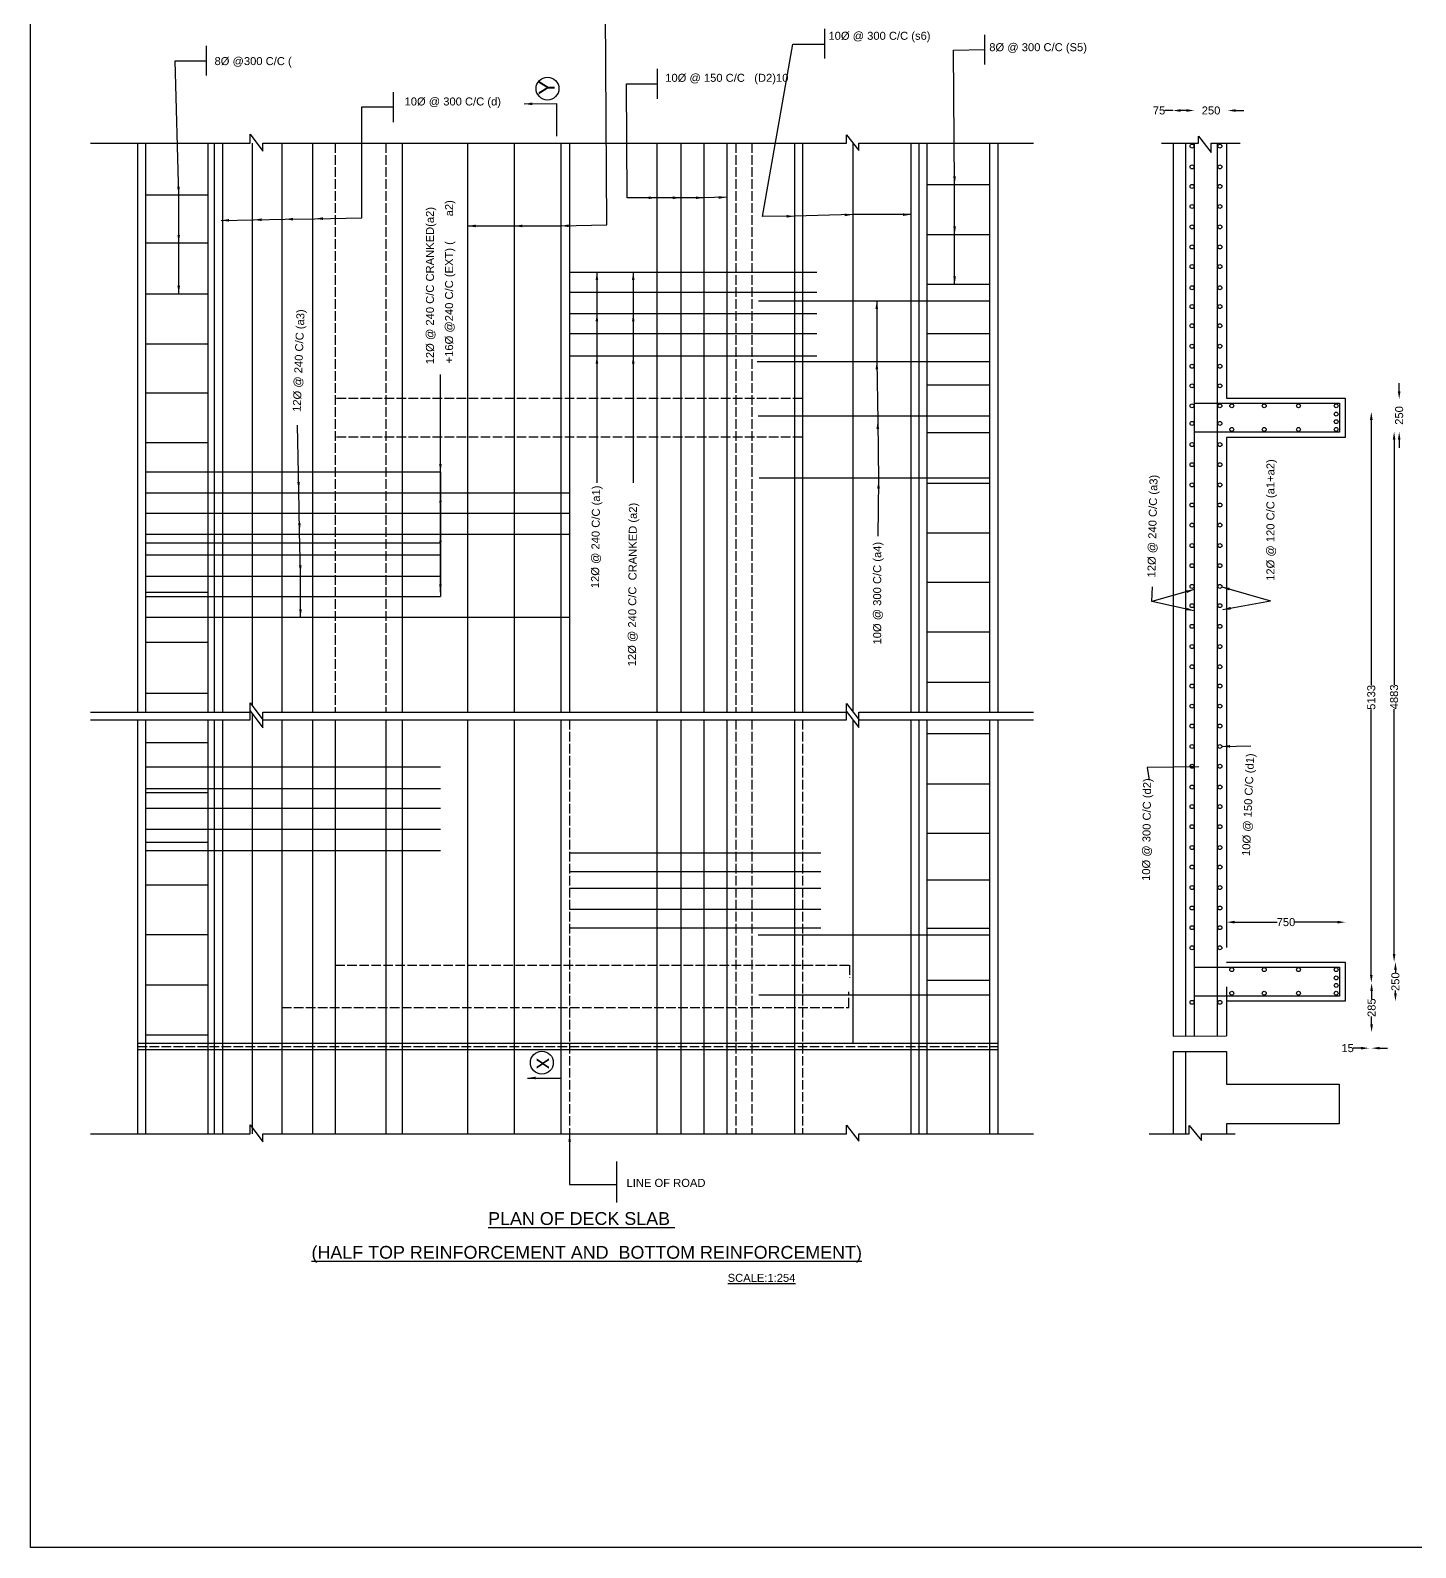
# Model space of a CAD drawing. Header units: millimetres. Extents: x -53247083 to -53224469, y 22124411 to 22138643.
# Drawn here: x -53247083 to -53238428, y 22124411 to 22133893 of the extents above; entities that cross this region are included whole.
import ezdxf

# ---------------------------------------------------------------- set-up
doc = ezdxf.new("R2010")
doc.units = ezdxf.units.MM
doc.header["$MEASUREMENT"] = 0
doc.linetypes.add('ACAD_ISO02W100', pattern=[15, 12, -3])
for name, color, linetype in [('DIMENSIONS', 7, 'Continuous'), ('DRAWING', 2, 'Continuous'), ('TEXT', 7, 'Continuous')]:
    doc.layers.add(name, color=color, linetype=linetype)
doc.styles.get("Standard").update_dxf_attribs({"font": 'arial.ttf', "height": 50})
doc.dimstyles.get("Standard").update_dxf_attribs({"dimtxt": 50, "dimasz": 50, "dimexe": 0.18, "dimexo": 0.0625, "dimgap": 0.09, "dimtad": 0, "dimdec": 0, "dimzin": 0, "dimdsep": 46, "dimtxsty": 'Standard', "dimcen": 0.09, "dimse1": 1, "dimse2": 1, "dimadec": 0, "dimazin": 0, "dimtfac": 1, "dimtdec": 0, "dimtofl": 0, "dimtmove": 0, "dimatfit": 3, "dimfxl": 1, "dimtolj": 1, "dimtzin": 0, "dimarcsym": 0})

# ---------------------------------------------------------------- blocks, each defined once
blk = doc.blocks.new('*D88')
at = {"layer": 'Defpoints', "color": 0}
for p in [(-53239810.7, 22133391.6), (-53239810.7, 22133270.2), (-53239601.6, 22133279.9)]:
    blk.add_point(p, dxfattribs=at)
at = {"layer": 'DIMENSIONS', "color": 0, "lineweight": -2}
for p, q in [((-53239860.7, 22133391.6), (-53239910.7, 22133391.6)), ((-53239551.6, 22133391.6), (-53239501.6, 22133391.6))]:
    blk.add_line(p, q, dxfattribs=at)
at = {"layer": 'DIMENSIONS', "color": 0}
for points in [[(-53239860.7, 22133399.9), (-53239860.7, 22133383.3), (-53239810.7, 22133391.6)], [(-53239551.6, 22133399.9), (-53239551.6, 22133383.3), (-53239601.6, 22133391.6)]]:
    blk.add_solid(points, dxfattribs=at)
at = {"layer": 'DIMENSIONS', "color": 0, "insert": (-53239706.2, 22133391.6), "char_height": 50, "attachment_point": 5}
blk.add_mtext('\\A1;250', dxfattribs=at)
blk = doc.blocks.new('*D89')
at = {"layer": 'Defpoints', "color": 0}
for p in [(-53239945.2, 22133391.6), (-53239945.2, 22133270.2), (-53239810.7, 22133270.2)]:
    blk.add_point(p, dxfattribs=at)
at = {"layer": 'DIMENSIONS', "color": 0, "lineweight": -2}
for p, q in [((-53239945.2, 22133391.6), (-53239995.2, 22133391.6)), ((-53239860.7, 22133391.6), (-53239895.2, 22133391.6))]:
    blk.add_line(p, q, dxfattribs=at)
at = {"layer": 'DIMENSIONS', "color": 0}
for points in [[(-53239895.2, 22133399.9), (-53239895.2, 22133383.3), (-53239945.2, 22133391.6)], [(-53239860.7, 22133399.9), (-53239860.7, 22133383.3), (-53239810.7, 22133391.6)]]:
    blk.add_solid(points, dxfattribs=at)
at = {"layer": 'DIMENSIONS', "color": 0, "insert": (-53240031, 22133391.6), "char_height": 50, "attachment_point": 5}
blk.add_mtext('\\A1;75', dxfattribs=at)
blk = doc.blocks.new('*D113')
at = {"layer": 'Defpoints', "color": 0}
for p in [(-53238867.2, 22128070.5), (-53238867.2, 22127825.6), (-53238554.1, 22127825.6)]:
    blk.add_point(p, dxfattribs=at)
at = {"layer": 'DIMENSIONS', "color": 0, "lineweight": -2}
for p, q in [((-53238554.1, 22128020.5), (-53238554.1, 22128003.7)), ((-53238554.1, 22127875.6), (-53238554.1, 22127892.4))]:
    blk.add_line(p, q, dxfattribs=at)
at = {"layer": 'DIMENSIONS', "color": 0}
for points in [[(-53238562.5, 22128020.5), (-53238545.8, 22128020.5), (-53238554.1, 22128070.5)], [(-53238562.5, 22127875.6), (-53238545.8, 22127875.6), (-53238554.1, 22127825.6)]]:
    blk.add_solid(points, dxfattribs=at)
at = {"layer": 'DIMENSIONS', "color": 0, "insert": (-53238554.1, 22127948.1), "char_height": 50, "attachment_point": 5, "rotation": 90}
blk.add_mtext('\\A1;250', dxfattribs=at)
blk = doc.blocks.new('*D114')
at = {"layer": 'Defpoints', "color": 0}
for p in [(-53238695.3, 22127940.5), (-53238702.9, 22127630.7), (-53238697.9, 22127630.7)]:
    blk.add_point(p, dxfattribs=at)
at = {"layer": 'DIMENSIONS', "color": 0, "lineweight": -2}
for p, q in [((-53238702.9, 22127890.5), (-53238702.9, 22127841.6)), ((-53238702.9, 22127680.7), (-53238702.9, 22127729.7))]:
    blk.add_line(p, q, dxfattribs=at)
at = {"layer": 'DIMENSIONS', "color": 0}
for points in [[(-53238711.2, 22127890.5), (-53238694.6, 22127890.5), (-53238702.9, 22127940.5)], [(-53238711.2, 22127680.7), (-53238694.6, 22127680.7), (-53238702.9, 22127630.7)]]:
    blk.add_solid(points, dxfattribs=at)
at = {"layer": 'DIMENSIONS', "color": 0, "insert": (-53238702.9, 22127785.6), "char_height": 50, "attachment_point": 5, "rotation": 90}
blk.add_mtext('\\A1;285', dxfattribs=at)
blk = doc.blocks.new('*D115')
at = {"layer": 'Defpoints', "color": 0}
for p in [(-53238702.9, 22127630.7), (-53238719.2, 22127532.7), (-53238719.2, 22127532.5)]:
    blk.add_point(p, dxfattribs=at)
at = {"layer": 'DIMENSIONS', "color": 0, "lineweight": -2}
for p, q in [((-53238769.2, 22127532.5), (-53238819.2, 22127532.5)), ((-53238652.9, 22127532.5), (-53238602.9, 22127532.5))]:
    blk.add_line(p, q, dxfattribs=at)
at = {"layer": 'DIMENSIONS', "color": 0}
for points in [[(-53238769.2, 22127540.8), (-53238769.2, 22127524.2), (-53238719.2, 22127532.5)], [(-53238652.9, 22127540.8), (-53238652.9, 22127524.2), (-53238702.9, 22127532.5)]]:
    blk.add_solid(points, dxfattribs=at)
at = {"layer": 'DIMENSIONS', "color": 0, "insert": (-53238853, 22127532.5), "char_height": 50, "attachment_point": 5}
blk.add_mtext('\\A1;15', dxfattribs=at)
blk = doc.blocks.new('*D116')
at = {"layer": 'Defpoints', "color": 0}
for p in [(-53238704.9, 22131508.1), (-53238680.5, 22131508.1), (-53238702.9, 22127940.5)]:
    blk.add_point(p, dxfattribs=at)
at = {"layer": 'DIMENSIONS', "color": 0, "lineweight": -2}
for p, q in [((-53238704.9, 22131458.1), (-53238704.9, 22129799)), ((-53238704.9, 22127990.5), (-53238704.9, 22129649.6))]:
    blk.add_line(p, q, dxfattribs=at)
at = {"layer": 'DIMENSIONS', "color": 0}
for points in [[(-53238713.2, 22131458.1), (-53238696.5, 22131458.1), (-53238704.9, 22131508.1)], [(-53238713.2, 22127990.5), (-53238696.5, 22127990.5), (-53238704.9, 22127940.5)]]:
    blk.add_solid(points, dxfattribs=at)
at = {"layer": 'DIMENSIONS', "color": 0, "insert": (-53238704.9, 22129724.3), "char_height": 50, "attachment_point": 5, "rotation": 90}
blk.add_mtext('\\A1;5133', dxfattribs=at)
blk = doc.blocks.new('*D117')
at = {"layer": 'Defpoints', "color": 0}
for p in [(-53238536.5, 22131587.6), (-53238530.6, 22131587.6), (-53238531.9, 22131384.6)]:
    blk.add_point(p, dxfattribs=at)
at = {"layer": 'DIMENSIONS', "color": 0, "lineweight": -2}
for p, q in [((-53238530.6, 22131637.6), (-53238530.6, 22131687.6)), ((-53238530.6, 22131334.6), (-53238530.6, 22131284.6))]:
    blk.add_line(p, q, dxfattribs=at)
at = {"layer": 'DIMENSIONS', "color": 0}
for points in [[(-53238538.9, 22131637.6), (-53238522.3, 22131637.6), (-53238530.6, 22131587.6)], [(-53238538.9, 22131334.6), (-53238522.3, 22131334.6), (-53238530.6, 22131384.6)]]:
    blk.add_solid(points, dxfattribs=at)
at = {"layer": 'DIMENSIONS', "color": 0, "insert": (-53238530.6, 22131486.1), "char_height": 50, "attachment_point": 5, "rotation": 90}
blk.add_mtext('\\A1;250', dxfattribs=at)
blk = doc.blocks.new('*D118')
at = {"layer": 'Defpoints', "color": 0}
for p in [(-53238531.9, 22131384.6), (-53238562.4, 22128070.5), (-53238554.1, 22128070.5)]:
    blk.add_point(p, dxfattribs=at)
at = {"layer": 'DIMENSIONS', "color": 0, "lineweight": -2}
for p, q in [((-53238562.4, 22131334.6), (-53238562.4, 22129803.3)), ((-53238562.4, 22128120.5), (-53238562.4, 22129651.8))]:
    blk.add_line(p, q, dxfattribs=at)
at = {"layer": 'DIMENSIONS', "color": 0}
for points in [[(-53238570.7, 22131334.6), (-53238554, 22131334.6), (-53238562.4, 22131384.6)], [(-53238570.7, 22128120.5), (-53238554, 22128120.5), (-53238562.4, 22128070.5)]]:
    blk.add_solid(points, dxfattribs=at)
at = {"layer": 'DIMENSIONS', "color": 0, "insert": (-53238562.4, 22129727.6), "char_height": 50, "attachment_point": 5, "rotation": 90}
blk.add_mtext('\\A1;4883', dxfattribs=at)
blk = doc.blocks.new('*D119')
at = {"layer": 'Defpoints', "color": 0}
for p in [(-53238867.2, 22128319.9), (-53239609.2, 22128070.5), (-53238867.2, 22128070.5)]:
    blk.add_point(p, dxfattribs=at)
at = {"layer": 'DIMENSIONS', "color": 0, "lineweight": -2}
for p, q in [((-53239559.2, 22128319.9), (-53239293.2, 22128319.9)), ((-53238917.2, 22128319.9), (-53239183.2, 22128319.9))]:
    blk.add_line(p, q, dxfattribs=at)
at = {"layer": 'DIMENSIONS', "color": 0}
for points in [[(-53239559.2, 22128328.3), (-53239559.2, 22128311.6), (-53239609.2, 22128319.9)], [(-53238917.2, 22128328.3), (-53238917.2, 22128311.6), (-53238867.2, 22128319.9)]]:
    blk.add_solid(points, dxfattribs=at)
at = {"layer": 'DIMENSIONS', "color": 0, "insert": (-53239238.2, 22128319.9), "char_height": 50, "attachment_point": 5}
blk.add_mtext('\\A1;750', dxfattribs=at)

msp = doc.modelspace()

# ---------------------------------------------------------------- linework, layer by layer
at = {"layer": 'DIMENSIONS', "color": 0}
msp.add_lwpolyline([(-53224516.6, 22124411.4), (-53247082.9, 22124411.4), (-53247082.9, 22138642.6), (-53224516.6, 22138642.6)], close=True, dxfattribs=at)
for points in [[(-53242120.9, 22133902.8), (-53242120.9, 22133716.1)], [(-53241122.1, 22133865.2), (-53241122.1, 22133678.4)], [(-53245984.8, 22133796.4), (-53245984.8, 22133609.7)], [(-53242318.2, 22133806.8), (-53242120.9, 22133806.8)], [(-53243166.4, 22133652), (-53243166.4, 22133465.3)], [(-53243359.3, 22133557.9), (-53243166.4, 22133557.9)], [(-53244816.4, 22133506.4), (-53244816.4, 22133319.6)], [(-53245011.3, 22133415.5), (-53244818.3, 22133415.5)], [(-53243420.9, 22126824.9), (-53243420.9, 22126568.7)]]:
    msp.add_lwpolyline(points, dxfattribs=at)
at = {"layer": 'DIMENSIONS'}
for centre in [(-53243851.9, 22133528.7), (-53243887.2, 22127441.9)]:
    msp.add_circle(centre, 71.5, dxfattribs=at)
at = {"layer": 'DRAWING', "color": 0}
for points in [[(-53246706.4, 22133187.8), (-53245710.3, 22133187.8), (-53245710.3, 22133244.1), (-53245629.5, 22133137.9), (-53245629.5, 22133187.8), (-53241983, 22133187.8), (-53241983, 22133240.3), (-53241907, 22133141.3), (-53241907, 22133187.8), (-53240815.9, 22133187.8)], [(-53246413.6, 22133187.8), (-53246413.6, 22129633.1)], [(-53246363.7, 22133187.8), (-53246363.7, 22129633.1)], [(-53245973.1, 22133187.8), (-53245973.1, 22129633.1)], [(-53245934.1, 22133187.8), (-53245934.1, 22129633.1)], [(-53245882.8, 22133187.8), (-53245882.8, 22129633.1)], [(-53245697, 22133187.8), (-53245697, 22129671.9)], [(-53245511, 22133187.8), (-53245511, 22129633.1)], [(-53245320.1, 22133187.8), (-53245320.1, 22129633.1)], [(-53244758.9, 22133187.8), (-53244758.9, 22129633.1)], [(-53244351.2, 22133187.8), (-53244351.2, 22129633.1)], [(-53244059.3, 22133187.8), (-53244059.3, 22129633.1)], [(-53243768.8, 22133187.8), (-53243768.8, 22129633.1)], [(-53243713.6, 22133187.8), (-53243713.6, 22129633.1)], [(-53243169.8, 22133187.8), (-53243169.8, 22129633.1)], [(-53243019, 22133187.8), (-53243019, 22129633.1)], [(-53242874.7, 22133187.8), (-53242874.7, 22129633.1)], [(-53242731.6, 22133187.8), (-53242731.6, 22129633.1)], [(-53242308.6, 22133187.8), (-53242308.6, 22129633.1)], [(-53242259.4, 22133187.8), (-53242259.4, 22129633.1)], [(-53241944.5, 22133187.8), (-53241944.5, 22129635.5)], [(-53241581.4, 22133187.8), (-53241581.4, 22129633.1)], [(-53241531.7, 22133187.8), (-53241531.7, 22129633.1)], [(-53241481.9, 22133187.8), (-53241481.9, 22129633.1)], [(-53241091.1, 22133187.8), (-53241091.1, 22129633.1)], [(-53241037.6, 22133187.8), (-53241037.6, 22129633.1)], [(-53240016.6, 22133187.8), (-53239784.6, 22133187.8), (-53239784.6, 22133231.7), (-53239705.4, 22133128.6), (-53239705.4, 22133188.2), (-53239523.9, 22133188.2)], [(-53239942, 22133187.8), (-53239942, 22127608.3)], [(-53239865.9, 22133187.8), (-53239865.9, 22127608.4)], [(-53239810.8, 22133187.8), (-53239810.8, 22127608.4)], [(-53239667.5, 22133188.2), (-53239667.5, 22127608.6)], [(-53239609.2, 22133188.2), (-53239609.2, 22131593.5)], [(-53241481.9, 22132929.7), (-53241091.1, 22132929.7)], [(-53246363.7, 22132865.7), (-53245973.1, 22132865.7)], [(-53241481.9, 22132616.9), (-53241091.1, 22132616.9)], [(-53246363.7, 22132564.6), (-53245973.1, 22132564.6)], [(-53243713.6, 22132381.8), (-53242169.1, 22132381.8)], [(-53241481.9, 22132306), (-53241091.1, 22132306)], [(-53246363.7, 22132246.8), (-53245973.1, 22132246.8)], [(-53243713.6, 22132256.2), (-53242169.1, 22132256.2)], [(-53243713.6, 22132123.3), (-53242169.1, 22132123.3)], [(-53242532.7, 22132201.9), (-53241091.1, 22132201.9)], [(-53246363.7, 22131933.1), (-53245973.1, 22131933.1)], [(-53243713.6, 22131997.7), (-53242169.1, 22131997.7)], [(-53241481.9, 22131998.4), (-53241091.1, 22131998.4)], [(-53243713.6, 22131859.3), (-53242169.1, 22131859.3)], [(-53242542.4, 22131824.3), (-53241091.1, 22131824.3)], [(-53241481.9, 22131678.4), (-53241091.1, 22131678.4)], [(-53246363.7, 22131627.8), (-53245973.1, 22131627.8)], [(-53239810.8, 22131562.5), (-53238902.6, 22131562.5), (-53238902.6, 22131380.9), (-53239810.8, 22131380.9)], [(-53239609.2, 22131593.5), (-53238867.2, 22131593.5), (-53238867.2, 22131348.6), (-53239609.2, 22131348.6)], [(-53242535.3, 22131483.3), (-53241091.1, 22131483.3)], [(-53241481.9, 22131378.9), (-53241091.1, 22131378.9)], [(-53246363.7, 22131316.9), (-53245973.1, 22131316.9)], [(-53239609.2, 22131348.6), (-53239609.2, 22128161.1)], [(-53246363.7, 22131132.9), (-53245973.1, 22131132.9)], [(-53245973.1, 22131132.9), (-53244520.8, 22131132.9), (-53244520.8, 22130355.7)], [(-53242530.2, 22131096.7), (-53241091.1, 22131096.7)], [(-53246363.7, 22131003.2), (-53243713.6, 22131003.2)], [(-53241481.9, 22131062.6), (-53241091.1, 22131062.6)], [(-53246363.7, 22130876.4), (-53243713.6, 22130876.4)], [(-53246363.7, 22130744.1), (-53243713.6, 22130744.1)], [(-53246363.7, 22130691.2), (-53244520.8, 22130691.2)], [(-53241481.9, 22130753.2), (-53241091.1, 22130753.2)], [(-53246363.7, 22130616), (-53244520.8, 22130616)], [(-53246363.7, 22130481.7), (-53244520.8, 22130481.7)], [(-53241481.9, 22130444.6), (-53241091.1, 22130444.6)], [(-53246363.7, 22130382.6), (-53245973.1, 22130382.6)], [(-53246363.7, 22130355.7), (-53245973.1, 22130355.7)], [(-53245973.1, 22130355.7), (-53244520.8, 22130355.7)], [(-53246363.7, 22130224.8), (-53245973.1, 22130224.8)], [(-53245973.1, 22130224.8), (-53243713.6, 22130224.8)], [(-53241481.9, 22130134.9), (-53241091.1, 22130134.9)], [(-53246363.7, 22130069.9), (-53245973.1, 22130069.9)], [(-53246363.7, 22129751.8), (-53245973.1, 22129751.8)], [(-53241481.9, 22129819.4), (-53241091.1, 22129819.4)], [(-53246706.4, 22129633.1), (-53245710.3, 22129633.1), (-53245710.3, 22129689.4), (-53245629.5, 22129583.2), (-53245629.5, 22129633.1), (-53241983, 22129633.1), (-53241983, 22129685.6), (-53241907, 22129586.6), (-53241907, 22129633.1), (-53240815.9, 22129633.1)], [(-53246706.4, 22129583.6), (-53245710.3, 22129583.6), (-53245710.3, 22129639.9), (-53245629.5, 22129533.6), (-53245629.5, 22129583.6), (-53241983, 22129583.6), (-53241983, 22129636), (-53241907, 22129537.1), (-53241907, 22129583.6), (-53240815.9, 22129583.6)], [(-53246413.6, 22129583.6), (-53246413.6, 22126998.1)], [(-53246363.7, 22129633.1), (-53245973.1, 22129633.1)], [(-53246363.7, 22129583.6), (-53245973.1, 22129583.6)], [(-53246363.7, 22129583.6), (-53246363.7, 22126998.1)], [(-53245973.1, 22129583.6), (-53245973.1, 22126998.1)], [(-53245934.1, 22129583.6), (-53245934.1, 22126998.1)], [(-53245882.8, 22129583.6), (-53245882.8, 22126998.1)], [(-53245697, 22129622.4), (-53245697, 22126998.1)], [(-53245511, 22129583.6), (-53245511, 22126998.1)], [(-53245320.1, 22129583.6), (-53245320.1, 22126998.1)], [(-53245177.5, 22129583.6), (-53245177.5, 22126998.1)], [(-53244862.7, 22129583.6), (-53244862.7, 22126998.1)], [(-53244758.9, 22129583.6), (-53244758.9, 22126998.1)], [(-53244351.2, 22129583.6), (-53244351.2, 22126998.1)], [(-53244059.3, 22129583.6), (-53244059.3, 22126998.1)], [(-53243768.8, 22129583.6), (-53243768.8, 22126998.1)], [(-53243169.8, 22129583.6), (-53243169.8, 22126998.1)], [(-53243019, 22129583.6), (-53243019, 22126998.1)], [(-53242874.7, 22129583.6), (-53242874.7, 22126998.1)], [(-53242731.6, 22129583.6), (-53242731.6, 22126998.1)], [(-53242308.6, 22129583.6), (-53242308.6, 22126998.1)], [(-53241944.5, 22129585.9), (-53241944.5, 22127564.8)], [(-53241581.4, 22129583.6), (-53241581.4, 22126998.1)], [(-53241531.7, 22129583.6), (-53241531.7, 22126998.1)], [(-53241481.9, 22129583.6), (-53241481.9, 22126998.1)], [(-53241091.1, 22129583.6), (-53241091.1, 22126998.1)], [(-53241037.6, 22129583.6), (-53241037.6, 22126998.1)], [(-53241481.9, 22129499.5), (-53241091.1, 22129499.5)], [(-53246363.7, 22129442.4), (-53245973.1, 22129442.4)], [(-53246363.7, 22129290.6), (-53245973.1, 22129290.6)], [(-53245973.1, 22129290.6), (-53244520.8, 22129290.6)], [(-53241481.9, 22129183.4), (-53241091.1, 22129183.4)], [(-53246363.7, 22129155.3), (-53245973.1, 22129155.3)], [(-53246363.7, 22129129.6), (-53245973.1, 22129129.6)], [(-53245973.1, 22129155.3), (-53244520.8, 22129155.3)], [(-53246363.7, 22129031.4), (-53245973.1, 22129031.4)], [(-53245973.1, 22129031.4), (-53244520.8, 22129031.4)], [(-53246363.7, 22128901), (-53245973.1, 22128901)], [(-53245973.1, 22128901), (-53244520.8, 22128901)], [(-53246363.7, 22128819.5), (-53245973.1, 22128819.5)], [(-53241481.9, 22128877), (-53241091.1, 22128877)], [(-53246363.7, 22128767.4), (-53245973.1, 22128767.4)], [(-53245973.1, 22128767.4), (-53244520.8, 22128767.4)], [(-53243713.6, 22128753.7), (-53242144.6, 22128753.7)], [(-53243713.6, 22128636.6), (-53242144.6, 22128636.6)], [(-53246363.7, 22128553.3), (-53245973.1, 22128553.3)], [(-53243713.6, 22128531.4), (-53242144.6, 22128531.4)], [(-53241481.9, 22128583.8), (-53241091.1, 22128583.8)], [(-53243713.6, 22128400.6), (-53242144.6, 22128400.6)], [(-53246363.7, 22128242), (-53245973.1, 22128242)], [(-53243713.6, 22128284.1), (-53242144.6, 22128284.1)], [(-53242535.4, 22128240.4), (-53241091.1, 22128240.4)], [(-53241481.9, 22128281.4), (-53241091.1, 22128281.4)], [(-53239810.8, 22128039.5), (-53238902.6, 22128039.5), (-53238902.6, 22127857.9), (-53239810.8, 22127857.9)], [(-53239609.2, 22128070.5), (-53238867.2, 22128070.5), (-53238867.2, 22127825.6), (-53239609.2, 22127825.6)], [(-53241481.9, 22127956.8), (-53241091.1, 22127956.8)], [(-53246363.7, 22127928.2), (-53245973.1, 22127928.2)], [(-53242530.7, 22127866.2), (-53241091.1, 22127866.2)], [(-53239609.2, 22127916.2), (-53239609.2, 22127608.7)], [(-53246413.6, 22127564.8), (-53241037.6, 22127564.8)], [(-53246363.7, 22127615.3), (-53245973.1, 22127615.3)], [(-53239942, 22127608.3), (-53239609.2, 22127608.7)], [(-53246413.6, 22127524), (-53241037.6, 22127524)], [(-53239942, 22127512.3), (-53239942, 22126998.1)], [(-53239942, 22127512.3), (-53239609.2, 22127512.3), (-53239609.2, 22127308.5), (-53238905.5, 22127308.5), (-53238905.5, 22127059.8)], [(-53239865.9, 22127512.3), (-53239865.9, 22126998.1)], [(-53246706.4, 22126998.1), (-53245710.3, 22126998.1), (-53245710.3, 22127054.4), (-53245629.5, 22126948.1), (-53245629.5, 22126998.1), (-53241983, 22126998.1), (-53241983, 22127050.5), (-53241907, 22126951.6), (-53241907, 22126998.1), (-53240815.9, 22126998.1)], [(-53240092.3, 22126998.1), (-53239843.6, 22126998.1), (-53239843.6, 22127048.8), (-53239766.1, 22126955.1), (-53239766.1, 22126998.1), (-53239555.2, 22126998.1)], [(-53238905.5, 22127059.8), (-53239609.2, 22127059.8), (-53239609.2, 22126998.1)]]:
    msp.add_lwpolyline(points, dxfattribs=at)
at = {"layer": 'DRAWING', "color": 0, "linetype": 'ACAD_ISO02W100', "ltscale": 5}
for points in [[(-53245177.5, 22133187.8), (-53245177.5, 22129633.1)], [(-53244862.7, 22133187.8), (-53244862.7, 22129633.1)], [(-53242675.9, 22133187.8), (-53242675.9, 22129633.1)], [(-53242575.9, 22133187.8), (-53242575.9, 22129633.1)], [(-53242259.4, 22131591.5), (-53245177.5, 22131591.5)], [(-53242259.4, 22131350.7), (-53245177.5, 22131350.7)], [(-53243713.6, 22129583.6), (-53243713.6, 22126998.1)], [(-53242675.9, 22129583.6), (-53242675.9, 22126998.1)], [(-53242575.9, 22129583.6), (-53242575.9, 22126998.1)], [(-53242259.4, 22129583.6), (-53242259.4, 22126998.1)], [(-53245177.5, 22128051.5), (-53241965.5, 22128051.5), (-53241965.5, 22127973.6)], [(-53245511, 22127787.6), (-53241968.6, 22127787.6), (-53241968.6, 22127884)], [(-53246413.6, 22127543.6), (-53241037.6, 22127543.6)]]:
    msp.add_lwpolyline(points, dxfattribs=at)
at = {"layer": 'DRAWING', "color": 0}
for centre in [(-53239825.2, 22133169), (-53239650.9, 22133169), (-53239825.2, 22133039.3), (-53239650.9, 22133039.3), (-53239825.2, 22132917.4), (-53239650.9, 22132917.4), (-53239825.2, 22132791.9), (-53239650.9, 22132791.9), (-53239825.2, 22132664.5), (-53239650.9, 22132664.5), (-53239825.2, 22132539), (-53239650.9, 22132539), (-53239825.2, 22132416.3), (-53239650.9, 22132416.3), (-53239825.2, 22132283.8), (-53239650.9, 22132283.8), (-53239825.2, 22132166.5), (-53239650.9, 22132166.5), (-53239825.2, 22132046.4), (-53239650.9, 22132046.4), (-53239825.2, 22131918.9), (-53239650.9, 22131918.9), (-53239825.2, 22131793.5), (-53239650.9, 22131793.5), (-53239825.2, 22131671.1), (-53239650.9, 22131671.1), (-53239825.2, 22131546.3), (-53239650.9, 22131546.3), (-53239576.6, 22131546.3), (-53239374, 22131546.3), (-53239159.7, 22131546.3), (-53238924.4, 22131546.3), (-53239825.2, 22131436.1), (-53239650.9, 22131436.1), (-53238924.4, 22131494.5), (-53238924.4, 22131447.4), (-53239576.6, 22131398.7), (-53239374, 22131398.7), (-53239159.7, 22131398.7), (-53238924.4, 22131398.7), (-53239825.2, 22131304), (-53239650.9, 22131304), (-53239825.2, 22131178.7), (-53239650.9, 22131178.7), (-53239825.2, 22131052.3), (-53239650.9, 22131052.3), (-53239825.2, 22130926.6), (-53239650.9, 22130926.6), (-53239825.2, 22130800.7), (-53239650.9, 22130800.7), (-53239825.2, 22130672.9), (-53239650.9, 22130672.9), (-53239825.2, 22130547.5), (-53239650.9, 22130547.5), (-53239825.2, 22130417.8), (-53239650.9, 22130417.8), (-53239825.2, 22130297.4), (-53239650.9, 22130297.4), (-53239825.2, 22130168.4), (-53239650.9, 22130168.4), (-53239825.2, 22130042.2), (-53239650.9, 22130042.2), (-53239825.2, 22129915.7), (-53239650.9, 22129915.7), (-53239825.2, 22129795.3), (-53239650.9, 22129795.3), (-53239825.2, 22129669.5), (-53239650.9, 22129669.5), (-53239825.2, 22129545.4), (-53239650.9, 22129545.4), (-53239825.2, 22129417.6), (-53239650.9, 22129417.6), (-53239825.2, 22129294.2), (-53239650.9, 22129294.2), (-53239825.2, 22129163.9), (-53239650.9, 22129163.9), (-53239825.2, 22129041.8), (-53239650.9, 22129041.8), (-53239825.2, 22128916.5), (-53239650.9, 22128916.5), (-53239825.2, 22128786.2), (-53239650.9, 22128786.2), (-53239825.2, 22128664), (-53239650.9, 22128664), (-53239825.2, 22128536.2), (-53239650.9, 22128536.2), (-53239825.2, 22128408.4), (-53239650.9, 22128408.4), (-53239825.2, 22128285.4), (-53239650.9, 22128285.4), (-53239825.2, 22128159.8), (-53239650.9, 22128159.8), (-53239576.6, 22128023.3), (-53239374, 22128023.3), (-53239159.7, 22128023.3), (-53238924.4, 22128023.3), (-53238924.4, 22127971.5), (-53239576.6, 22127875.7), (-53239374, 22127875.7), (-53239159.7, 22127875.7), (-53238924.4, 22127924.4), (-53238924.4, 22127875.7), (-53239825.2, 22127818.9), (-53239650.9, 22127818.9)]:
    msp.add_circle(centre, 12.3, dxfattribs=at)

# ---------------------------------------------------------------- texts
at = {"layer": 'DIMENSIONS'}
for s, p in [('Y', (-53243807, 22133488.6)), ('x', (-53243842.2, 22127401.8))]:
    msp.add_text(s, height=100, rotation=90, dxfattribs=at).set_placement(p)
at = {"layer": 'TEXT', "color": 0}
for s, height, p in [('10Ø @ 300 C/C (s6)', 50, (-53242096.4, 22133833.5)), ('8Ø @300 C/C (', 50, (-53245932.3, 22133675.3)), ('8Ø @ 300 C/C (S5)', 50, (-53241091.7, 22133762.2)), ('10Ø @ 150 C/C   (D2)10', 50, (-53243116.3, 22133570.9)), ('10Ø @ 300 C/C (d)', 50, (-53244745.1, 22133423.1)), ('  LINE OF ROAD', 50, (-53243396.6, 22126665.8)), ('%%UPLAN OF DECK SLAB ', 80, (-53244222.8, 22126428)), ('%%U(HALF TOP REINFORCEMENT AND  BOTTOM REINFORCEMENT)', 80, (-53245326.4, 22126216.8)), ('%%USCALE:1:254', 50, (-53242726.1, 22126072.3))]:
    msp.add_text(s, height=height, dxfattribs=at).set_placement(p)
for s, rotation, p in [('12Ø @ 240 C/C CRANKED(a2)', 90, (-53244561.3, 22131805.8)), ('+16Ø @240 C/C (EXT) (        a2)', 90, (-53244441.8, 22131811.5)), ('12Ø @ 240 C/C (a3)', 87.78008, (-53245394, 22131507.3)), ('12Ø @ 120 C/C (a1+a2)', 90, (-53239310.1, 22130452.6)), ('12Ø @ 240 C/C (a3)', 88.72125, (-53240054.2, 22130473.5)), ('12Ø @ 240 C/C (a1)', 89.35133, (-53243530.1, 22130406.5)), ('12Ø @ 240 C/C  CRANKED (a2)', 89.61407, (-53243299.8, 22129918.6)), ('10Ø @ 300 C/C (a4)', 90, (-53241767.1, 22130054.9)), ('10Ø @ 150 C/C (d1)', 87.56194, (-53239463.2, 22128732.6)), ('10Ø @ 300 C/C (d2)', 89.36156, (-53240087.6, 22128577.3))]:
    msp.add_text(s, height=50, rotation=rotation, dxfattribs=at).set_placement(p)

# ---------------------------------------------------------------- dimensions: what is measured, and where the dimension line sits
at = {"layer": 'DIMENSIONS', "color": 0}
for base, p1, p2, text, picture, middle in [((-53239945.2, 22133391.6), (-53239810.7, 22133270.2), (-53239945.2, 22133270.2), '75', '*D89', (-53240031, 22133391.6)), ((-53239810.7, 22133391.6), (-53239601.6, 22133279.9), (-53239810.7, 22133270.2), '250', '*D88', (-53239706.2, 22133391.6)), ((-53238867.2, 22128319.9), (-53239609.2, 22128070.5), (-53238867.2, 22128070.5), '750', '*D119', (-53239238.2, 22128319.9)), ((-53238719.2, 22127532.5), (-53238702.9, 22127630.7), (-53238719.2, 22127532.7), '15', '*D115', (-53238853, 22127532.5))]:
    dim = msp.add_linear_dim(base=base, p1=p1, p2=p2, text=text, dimstyle='Standard', dxfattribs=at)
    dim.commit()
    dim.dimension.update_dxf_attribs({"geometry": picture, "text_midpoint": middle})
for base, p1, p2, text, picture, middle in [((-53238530.6, 22131587.6), (-53238531.9, 22131384.6), (-53238536.5, 22131587.6), '250', '*D117', (-53238530.6, 22131486.1)), ((-53238704.9, 22131508.1), (-53238702.9, 22127940.5), (-53238680.5, 22131508.1), '5133', '*D116', (-53238704.9, 22129724.3)), ((-53238562.4, 22128070.5), (-53238531.9, 22131384.6), (-53238554.1, 22128070.5), '4883', '*D118', (-53238562.4, 22129727.6)), ((-53238554.1, 22127825.6), (-53238867.2, 22128070.5), (-53238867.2, 22127825.6), '250', '*D113', (-53238554.1, 22127948.1)), ((-53238702.9, 22127630.7), (-53238695.3, 22127940.5), (-53238697.9, 22127630.7), '285', '*D114', (-53238702.9, 22127785.6))]:
    dim = msp.add_linear_dim(base=base, p1=p1, p2=p2, angle=90, text=text, dimstyle='Standard', dxfattribs=at)
    dim.commit()
    dim.dimension.update_dxf_attribs({"geometry": picture, "text_midpoint": middle})

# ---------------------------------------------------------------- leaders
for points in [[(-53243768.8, 22132670.2), (-53243481.2, 22132677.6), (-53243489.9, 22134004.5)], [(-53242308.6, 22132730.7), (-53242509.6, 22132729.8), (-53242318.2, 22133806.8)], [(-53241308.2, 22132929.7), (-53241315.1, 22133769.2), (-53241122.1, 22133771.8)], [(-53246155.9, 22132865.7), (-53246178.6, 22133701.5), (-53245984.8, 22133703)], [(-53243169.8, 22132846.5), (-53243354.2, 22132846.5), (-53243359.3, 22133557.9)], [(-53243996.8, 22133432.8), (-53243795, 22133435.4), (-53243794.9, 22133231.7)], [(-53245304.9, 22132715.2), (-53245012.3, 22132720.5), (-53245011.3, 22133415.5)], [(-53241308.2, 22132616.9), (-53241308.2, 22132929.7)], [(-53246155.9, 22132564.6), (-53246155.9, 22132865.7)], [(-53243019, 22132846.5), (-53243169.8, 22132846.5)], [(-53242874.7, 22132846.5), (-53243019, 22132846.5)], [(-53242731.6, 22132849.3), (-53242885.1, 22132846.3)], [(-53245891.2, 22132704.6), (-53245688.3, 22132708.3)], [(-53245688.3, 22132708.3), (-53245491.6, 22132711.8)], [(-53245491.6, 22132711.8), (-53245304.9, 22132715.2)], [(-53241944.5, 22132740.9), (-53242308.6, 22132730.7)], [(-53241581.4, 22132740.9), (-53241944.5, 22132740.9)], [(-53244351.2, 22132670.2), (-53244059.3, 22132670.2)], [(-53244059.3, 22132670.2), (-53243768.8, 22132670.2)], [(-53241308.2, 22132306), (-53241308.2, 22132616.9)], [(-53246155.9, 22132246.8), (-53246155.9, 22132564.6)], [(-53241794.7, 22132201.9), (-53241794.7, 22131824.3)], [(-53241794.7, 22131824.3), (-53241789, 22131452.3)], [(-53241789, 22131452.3), (-53241783.2, 22131079.5)], [(-53245406.1, 22131020.6), (-53245414.4, 22131426)], [(-53244520.8, 22130904.5), (-53244520.8, 22131155.6)], [(-53241783.2, 22131079.5), (-53241787.5, 22130732.2)], [(-53245400.7, 22130761.7), (-53245406.1, 22131020.6)], [(-53244520.8, 22130654.7), (-53244520.8, 22130904.5)], [(-53245395.3, 22130500), (-53245400.7, 22130761.7)], [(-53244520.8, 22130381.6), (-53244520.8, 22130654.7)], [(-53245395.3, 22130224.8), (-53245395.3, 22130500)], [(-53239810.8, 22130398.1), (-53240075.5, 22130322.8), (-53240071.4, 22130414.9)], [(-53239639, 22130414.4), (-53239335.2, 22130328.2)], [(-53239810.8, 22130265.9), (-53240075.5, 22130322.8)], [(-53239632.1, 22130272.7), (-53239335.2, 22130328.2)], [(-53239638.5, 22129417.6), (-53239456.7, 22129421.8)], [(-53239783, 22129290.6), (-53240105, 22129287.1), (-53240092.8, 22129207.2)], [(-53243713.6, 22126998.1), (-53243713.6, 22126681), (-53243418.1, 22126681)]]:
    msp.add_leader(points, dimstyle='Standard', override={"dimgap": 0.09, "dimtad": 0}, dxfattribs=at)
at = {"layer": 'DIMENSIONS'}
for points in [[(-53243543.1, 22132381.8), (-53243543.1, 22131064.8)], [(-53243316, 22132381.8), (-53243316, 22131064.8)], [(-53243543.1, 22132123.3), (-53243543.1, 22131064.8)], [(-53243316, 22132123.3), (-53243316, 22131064.8)], [(-53243543.1, 22131859.3), (-53243543.1, 22131064.8)], [(-53243316, 22131859.3), (-53243316, 22131064.8)], [(-53244520.8, 22131132.9), (-53244520.8, 22131743)], [(-53243976.2, 22127346.1), (-53243768.8, 22127346.1)]]:
    msp.add_leader(points, dimstyle='Standard', override={"dimgap": 0.09, "dimtad": 0}, dxfattribs=at)

doc.saveas('drawing.dxf')
